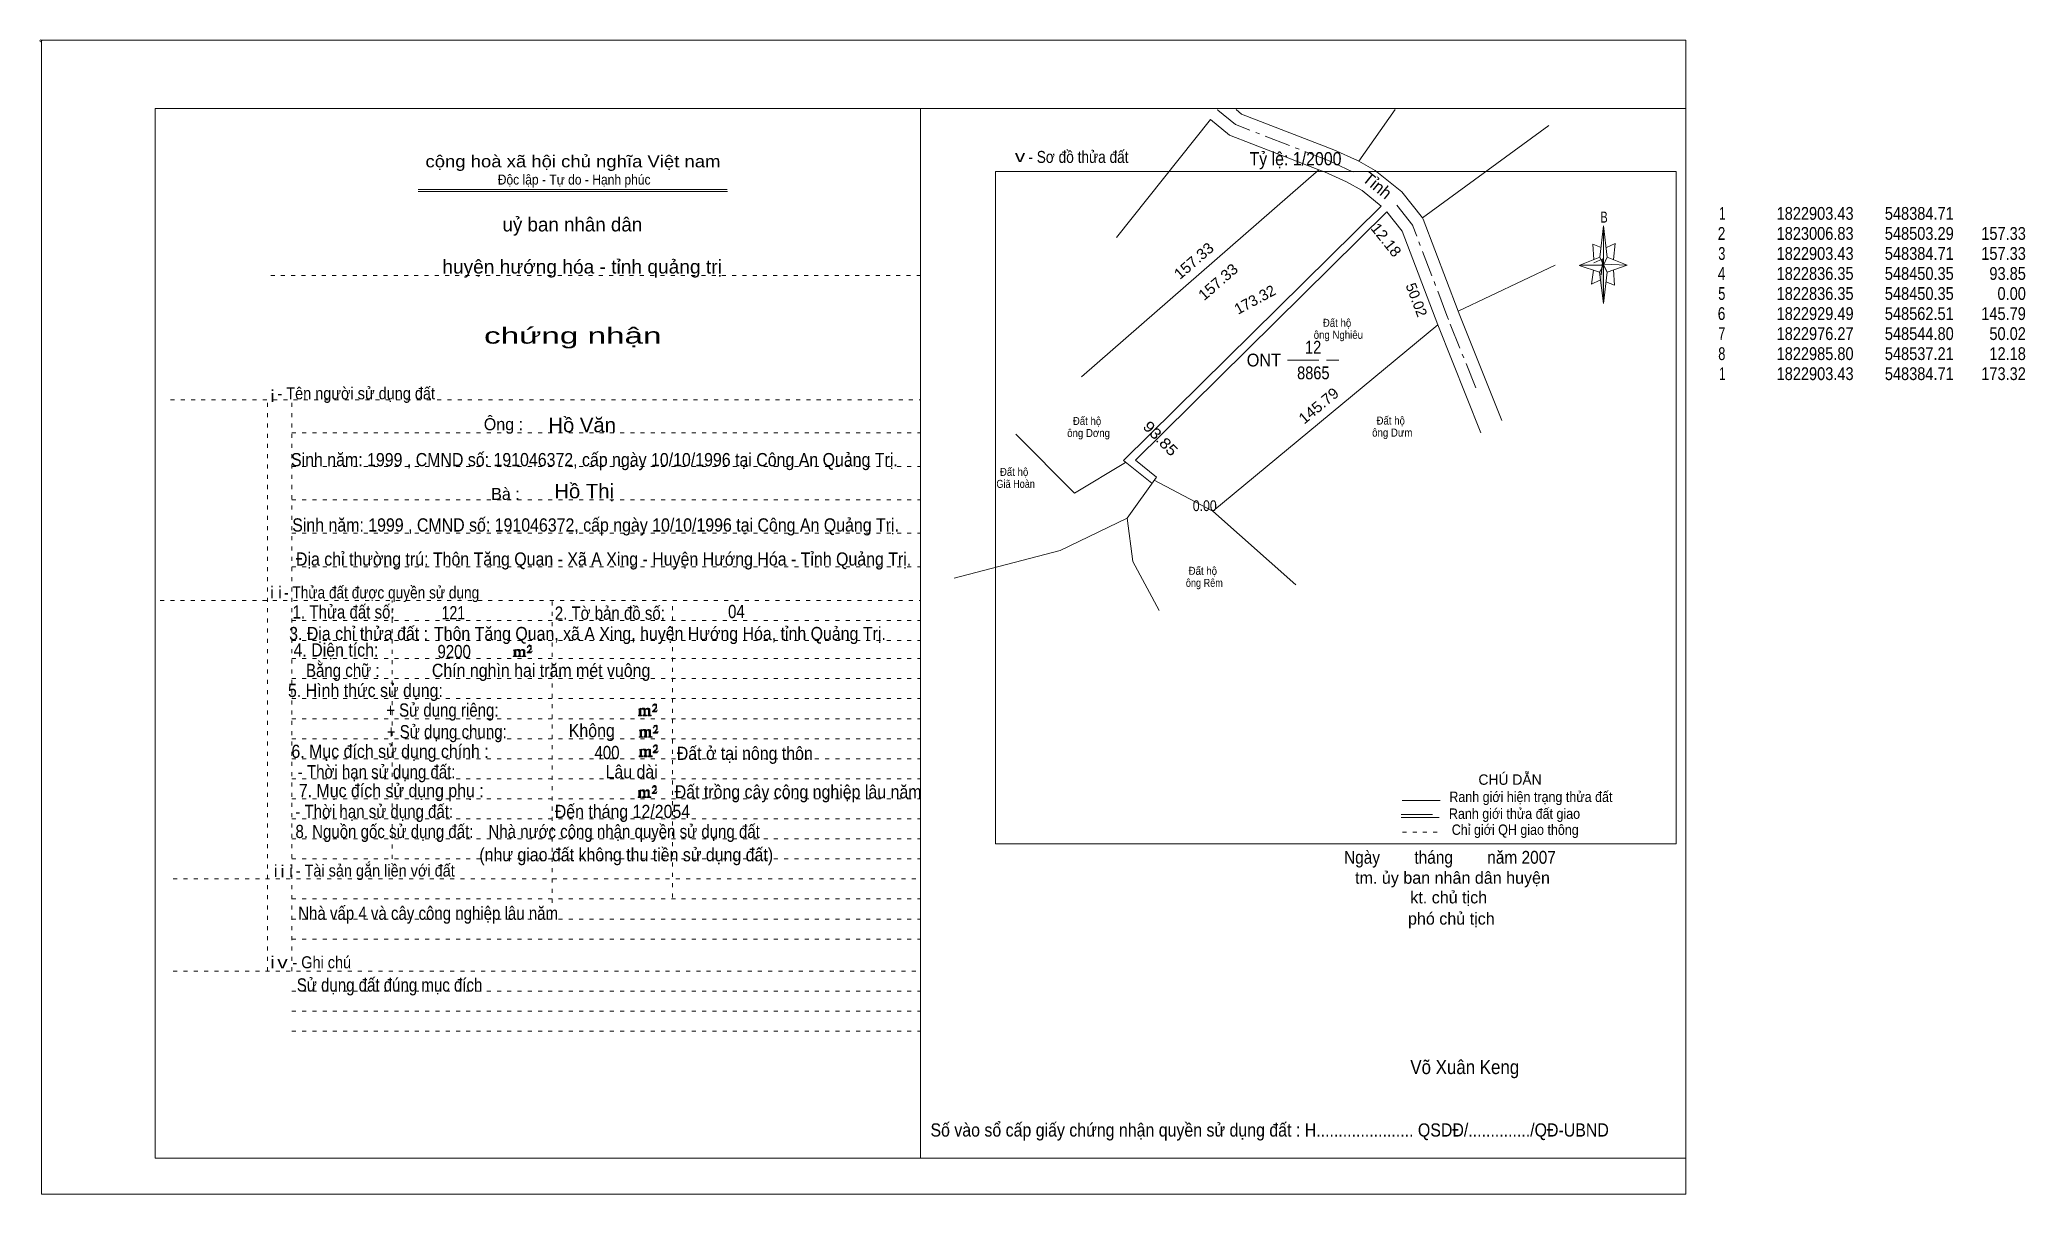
# Model space of a CAD drawing. Header units: centimetres. Extents: x -1.6 to 48, y -3.3 to 25.5.
import ezdxf
from ezdxf.enums import TextEntityAlignment as Align

# ---------------------------------------------------------------- set-up
doc = ezdxf.new("R2010")
doc.units = ezdxf.units.CM
doc.header["$LTSCALE"] = 0.13
for name, pattern in [('DOT_DASHED', [7.7, 5, -1.2, 0.3, -1.2]), ('DOTTED', [1.5, 0.3, -1.2]), ('LONG_DASHED', [7.5, 6, -1.5])]:
    doc.linetypes.add(name, pattern=pattern)
for name, color, linetype, lineweight in [('1', 7, 'DOTTED', 13), ('22', 7, 'Continuous', 13), ('33', 7, 'LONG_DASHED', 13), ('4', 7, 'Continuous', 13), ('5', 7, 'Continuous', 13), ('50', 7, 'Continuous', 13)]:
    doc.layers.add(name, color=color, linetype=linetype, lineweight=lineweight)
for name, color, linetype in [('10', 7, 'Continuous'), ('23', 7, 'Continuous'), ('30', 7, 'Continuous')]:
    doc.layers.add(name, color=color, linetype=linetype)

msp = doc.modelspace()

# ---------------------------------------------------------------- hatches: boundary and pattern name
at = {"layer": '5'}
msp.add_hatch(color=256, dxfattribs=at).paths.add_polyline_path([(37.46, 19.87), (37.46, 18.91), (37.36, 19.69)])
at = {"layer": '50'}
for points in [[(10.27, 10.13), (10.27, 10.12), (10.27, 10.11), (10.25, 10.11), (10.24, 10.11), (10.24, 10.1), (10.33, 10.1), (10.33, 10.11), (10.32, 10.11), (10.31, 10.11), (10.31, 10.12), (10.31, 10.13), (10.31, 10.24), (10.31, 10.25), (10.32, 10.26), (10.34, 10.26), (10.35, 10.26), (10.36, 10.26), (10.37, 10.25), (10.39, 10.22), (10.39, 10.13), (10.37, 10.12), (10.37, 10.11), (10.36, 10.11), (10.35, 10.11), (10.35, 10.1), (10.44, 10.1), (10.44, 10.11), (10.43, 10.11), (10.42, 10.11), (10.42, 10.12), (10.42, 10.13), (10.42, 10.24), (10.44, 10.26), (10.45, 10.26), (10.46, 10.26), (10.49, 10.26), (10.49, 10.25), (10.5, 10.24), (10.5, 10.22), (10.5, 10.13), (10.5, 10.12), (10.49, 10.11), (10.49, 10.11), (10.47, 10.11), (10.47, 10.1), (10.56, 10.1), (10.56, 10.11), (10.55, 10.11), (10.54, 10.11), (10.53, 10.12), (10.53, 10.13), (10.53, 10.2), (10.53, 10.25), (10.53, 10.26), (10.52, 10.27), (10.5, 10.28), (10.47, 10.28), (10.46, 10.28), (10.44, 10.27), (10.41, 10.25), (10.41, 10.26), (10.4, 10.28), (10.39, 10.28), (10.37, 10.28), (10.35, 10.28), (10.34, 10.28), (10.32, 10.26), (10.31, 10.26), (10.31, 10.25), (10.31, 10.25), (10.31, 10.26), (10.31, 10.28), (10.24, 10.26), (10.24, 10.26), (10.25, 10.26), (10.27, 10.25), (10.27, 10.24), (10.27, 10.23)], [(10.69, 10.19), (10.72, 10.24), (10.72, 10.24), (10.71, 10.22), (10.69, 10.22), (10.68, 10.22), (10.63, 10.22), (10.66, 10.26), (10.67, 10.27), (10.69, 10.28), (10.69, 10.3), (10.69, 10.32), (10.69, 10.34), (10.69, 10.35), (10.69, 10.37), (10.68, 10.38), (10.67, 10.38), (10.66, 10.39), (10.65, 10.39), (10.63, 10.38), (10.63, 10.38), (10.62, 10.37), (10.61, 10.35), (10.59, 10.33), (10.61, 10.33), (10.61, 10.35), (10.62, 10.35), (10.63, 10.36), (10.65, 10.36), (10.66, 10.36), (10.67, 10.35), (10.68, 10.35), (10.68, 10.32), (10.68, 10.3), (10.66, 10.28), (10.66, 10.26), (10.65, 10.25), (10.59, 10.2), (10.59, 10.19)], [(13.39, 8.66), (13.39, 8.65), (13.39, 8.64), (13.38, 8.64), (13.37, 8.64), (13.37, 8.62), (13.45, 8.62), (13.45, 8.64), (13.44, 8.64), (13.43, 8.64), (13.43, 8.65), (13.43, 8.66), (13.43, 8.77), (13.43, 8.78), (13.44, 8.79), (13.47, 8.79), (13.48, 8.79), (13.49, 8.79), (13.5, 8.78), (13.51, 8.74), (13.51, 8.66), (13.5, 8.65), (13.5, 8.64), (13.49, 8.64), (13.48, 8.64), (13.48, 8.62), (13.57, 8.62), (13.57, 8.64), (13.55, 8.64), (13.54, 8.64), (13.54, 8.65), (13.54, 8.66), (13.54, 8.77), (13.57, 8.79), (13.58, 8.79), (13.59, 8.79), (13.61, 8.79), (13.61, 8.78), (13.62, 8.77), (13.62, 8.74), (13.62, 8.66), (13.62, 8.65), (13.61, 8.64), (13.61, 8.64), (13.6, 8.64), (13.6, 8.62), (13.69, 8.62), (13.69, 8.64), (13.67, 8.64), (13.66, 8.64), (13.65, 8.65), (13.65, 8.66), (13.65, 8.73), (13.65, 8.78), (13.65, 8.79), (13.64, 8.8), (13.62, 8.81), (13.6, 8.81), (13.59, 8.81), (13.57, 8.8), (13.53, 8.78), (13.53, 8.79), (13.52, 8.81), (13.51, 8.81), (13.5, 8.81), (13.48, 8.81), (13.47, 8.81), (13.44, 8.79), (13.43, 8.79), (13.43, 8.78), (13.43, 8.78), (13.43, 8.79), (13.43, 8.81), (13.37, 8.79), (13.37, 8.79), (13.38, 8.79), (13.39, 8.78), (13.39, 8.77), (13.39, 8.76)], [(13.82, 8.72), (13.84, 8.77), (13.84, 8.77), (13.83, 8.74), (13.82, 8.74), (13.81, 8.74), (13.75, 8.74), (13.79, 8.79), (13.8, 8.8), (13.82, 8.81), (13.82, 8.83), (13.82, 8.84), (13.82, 8.87), (13.82, 8.88), (13.82, 8.9), (13.81, 8.91), (13.8, 8.91), (13.79, 8.92), (13.77, 8.92), (13.75, 8.91), (13.75, 8.91), (13.74, 8.9), (13.73, 8.88), (13.72, 8.86), (13.73, 8.86), (13.73, 8.88), (13.74, 8.88), (13.75, 8.89), (13.77, 8.89), (13.79, 8.89), (13.8, 8.88), (13.81, 8.88), (13.81, 8.84), (13.81, 8.83), (13.79, 8.81), (13.79, 8.79), (13.77, 8.78), (13.72, 8.73), (13.72, 8.72)], [(13.41, 8.12), (13.41, 8.11), (13.41, 8.1), (13.4, 8.1), (13.39, 8.1), (13.39, 8.09), (13.48, 8.09), (13.48, 8.1), (13.47, 8.1), (13.45, 8.1), (13.45, 8.11), (13.45, 8.12), (13.45, 8.23), (13.45, 8.24), (13.47, 8.26), (13.49, 8.26), (13.5, 8.26), (13.51, 8.26), (13.52, 8.24), (13.53, 8.21), (13.53, 8.12), (13.52, 8.11), (13.52, 8.1), (13.51, 8.1), (13.5, 8.1), (13.5, 8.09), (13.59, 8.09), (13.59, 8.1), (13.58, 8.1), (13.57, 8.1), (13.57, 8.11), (13.57, 8.12), (13.57, 8.23), (13.59, 8.26), (13.6, 8.26), (13.61, 8.26), (13.63, 8.26), (13.63, 8.24), (13.64, 8.23), (13.64, 8.21), (13.64, 8.12), (13.64, 8.11), (13.63, 8.1), (13.63, 8.1), (13.62, 8.1), (13.62, 8.09), (13.71, 8.09), (13.71, 8.1), (13.7, 8.1), (13.69, 8.1), (13.67, 8.11), (13.67, 8.12), (13.67, 8.2), (13.67, 8.24), (13.67, 8.26), (13.66, 8.27), (13.64, 8.28), (13.62, 8.28), (13.61, 8.28), (13.59, 8.27), (13.55, 8.24), (13.55, 8.26), (13.54, 8.28), (13.53, 8.28), (13.52, 8.28), (13.5, 8.28), (13.49, 8.28), (13.47, 8.26), (13.45, 8.26), (13.45, 8.24), (13.45, 8.24), (13.45, 8.26), (13.45, 8.28), (13.39, 8.26), (13.39, 8.26), (13.4, 8.26), (13.41, 8.24), (13.41, 8.23), (13.41, 8.22)], [(13.84, 8.19), (13.86, 8.23), (13.86, 8.23), (13.85, 8.21), (13.84, 8.21), (13.83, 8.21), (13.77, 8.21), (13.81, 8.26), (13.82, 8.27), (13.84, 8.28), (13.84, 8.3), (13.84, 8.31), (13.84, 8.33), (13.84, 8.34), (13.84, 8.37), (13.83, 8.38), (13.82, 8.38), (13.81, 8.39), (13.8, 8.39), (13.77, 8.38), (13.77, 8.38), (13.76, 8.37), (13.75, 8.34), (13.74, 8.32), (13.75, 8.32), (13.75, 8.34), (13.76, 8.34), (13.77, 8.36), (13.8, 8.36), (13.81, 8.36), (13.82, 8.34), (13.83, 8.34), (13.83, 8.31), (13.83, 8.3), (13.81, 8.28), (13.81, 8.26), (13.8, 8.24), (13.74, 8.2), (13.74, 8.19)], [(13.41, 7.64), (13.41, 7.63), (13.41, 7.62), (13.4, 7.62), (13.39, 7.62), (13.39, 7.6), (13.47, 7.6), (13.47, 7.62), (13.46, 7.62), (13.45, 7.62), (13.45, 7.63), (13.45, 7.64), (13.45, 7.75), (13.45, 7.76), (13.46, 7.77), (13.49, 7.77), (13.5, 7.77), (13.51, 7.77), (13.52, 7.76), (13.53, 7.72), (13.53, 7.64), (13.52, 7.63), (13.52, 7.62), (13.51, 7.62), (13.5, 7.62), (13.5, 7.6), (13.59, 7.6), (13.59, 7.62), (13.57, 7.62), (13.56, 7.62), (13.56, 7.63), (13.56, 7.64), (13.56, 7.75), (13.59, 7.77), (13.6, 7.77), (13.61, 7.77), (13.63, 7.77), (13.63, 7.76), (13.64, 7.75), (13.64, 7.72), (13.64, 7.64), (13.64, 7.63), (13.63, 7.62), (13.63, 7.62), (13.62, 7.62), (13.62, 7.6), (13.71, 7.6), (13.71, 7.62), (13.69, 7.62), (13.68, 7.62), (13.67, 7.63), (13.67, 7.64), (13.67, 7.71), (13.67, 7.76), (13.67, 7.77), (13.66, 7.78), (13.64, 7.79), (13.62, 7.79), (13.61, 7.79), (13.59, 7.78), (13.55, 7.76), (13.55, 7.77), (13.54, 7.79), (13.53, 7.79), (13.52, 7.79), (13.5, 7.79), (13.49, 7.79), (13.46, 7.77), (13.45, 7.77), (13.45, 7.76), (13.45, 7.76), (13.45, 7.77), (13.45, 7.79), (13.39, 7.77), (13.39, 7.77), (13.4, 7.77), (13.41, 7.76), (13.41, 7.75), (13.41, 7.74)], [(13.84, 7.7), (13.86, 7.75), (13.86, 7.75), (13.85, 7.72), (13.84, 7.72), (13.83, 7.72), (13.77, 7.72), (13.81, 7.77), (13.82, 7.78), (13.84, 7.79), (13.84, 7.81), (13.84, 7.82), (13.84, 7.85), (13.84, 7.86), (13.84, 7.88), (13.83, 7.89), (13.82, 7.89), (13.81, 7.9), (13.79, 7.9), (13.77, 7.89), (13.77, 7.89), (13.76, 7.88), (13.75, 7.86), (13.74, 7.84), (13.75, 7.84), (13.75, 7.86), (13.76, 7.86), (13.77, 7.87), (13.79, 7.87), (13.81, 7.87), (13.82, 7.86), (13.83, 7.86), (13.83, 7.82), (13.83, 7.81), (13.81, 7.79), (13.81, 7.77), (13.79, 7.76), (13.74, 7.71), (13.74, 7.7)], [(13.38, 6.62), (13.38, 6.61), (13.38, 6.6), (13.37, 6.6), (13.36, 6.6), (13.36, 6.58), (13.44, 6.58), (13.44, 6.6), (13.43, 6.6), (13.42, 6.6), (13.42, 6.61), (13.42, 6.62), (13.42, 6.73), (13.42, 6.74), (13.43, 6.75), (13.46, 6.75), (13.47, 6.75), (13.48, 6.75), (13.49, 6.74), (13.5, 6.7), (13.5, 6.62), (13.49, 6.61), (13.49, 6.6), (13.48, 6.6), (13.47, 6.6), (13.47, 6.58), (13.56, 6.58), (13.56, 6.6), (13.54, 6.6), (13.53, 6.6), (13.53, 6.61), (13.53, 6.62), (13.53, 6.73), (13.56, 6.75), (13.57, 6.75), (13.58, 6.75), (13.6, 6.75), (13.6, 6.74), (13.61, 6.73), (13.61, 6.7), (13.61, 6.62), (13.61, 6.61), (13.6, 6.6), (13.6, 6.6), (13.59, 6.6), (13.59, 6.58), (13.68, 6.58), (13.68, 6.6), (13.66, 6.6), (13.65, 6.6), (13.64, 6.61), (13.64, 6.62), (13.64, 6.69), (13.64, 6.74), (13.64, 6.75), (13.63, 6.76), (13.61, 6.77), (13.59, 6.77), (13.58, 6.77), (13.56, 6.76), (13.52, 6.74), (13.52, 6.75), (13.51, 6.77), (13.5, 6.77), (13.49, 6.77), (13.47, 6.77), (13.46, 6.77), (13.43, 6.75), (13.42, 6.75), (13.42, 6.74), (13.42, 6.74), (13.42, 6.75), (13.42, 6.77), (13.36, 6.75), (13.36, 6.75), (13.37, 6.75), (13.38, 6.74), (13.38, 6.73), (13.38, 6.72)], [(13.81, 6.68), (13.83, 6.73), (13.83, 6.73), (13.82, 6.7), (13.81, 6.7), (13.8, 6.7), (13.74, 6.7), (13.78, 6.75), (13.79, 6.76), (13.81, 6.77), (13.81, 6.79), (13.81, 6.8), (13.81, 6.83), (13.81, 6.84), (13.81, 6.86), (13.8, 6.87), (13.79, 6.87), (13.78, 6.88), (13.76, 6.88), (13.74, 6.87), (13.74, 6.87), (13.73, 6.86), (13.72, 6.84), (13.71, 6.82), (13.72, 6.82), (13.72, 6.84), (13.73, 6.84), (13.74, 6.85), (13.76, 6.85), (13.78, 6.85), (13.79, 6.84), (13.8, 6.84), (13.8, 6.8), (13.8, 6.79), (13.78, 6.77), (13.78, 6.75), (13.76, 6.74), (13.71, 6.69), (13.71, 6.68)]]:
    msp.add_hatch(color=256, dxfattribs=at).paths.add_polyline_path(points)

# ---------------------------------------------------------------- linework, layer by layer
at = {"layer": '1', "linetype": 'Continuous'}
for p, q in [((1.31, -2.42), (1.31, 23.78)), ((1.31, 23.78), (39.51, 23.78)), ((20.41, -2.42), (20.41, 23.78)), ((39.51, -2.42), (39.51, 23.78)), ((7.87, 21.76), (15.58, 21.76)), ((7.87, 21.71), (15.59, 21.71)), ((37.36, 19.69), (36.85, 19.86)), ((1.31, -2.42), (39.51, -2.42))]:
    msp.add_line(p, q, dxfattribs=at)
at = {"layer": '1'}
for p, q in [((4.19, 19.61), (20.41, 19.61)), ((1.69, 16.51), (20.41, 16.51)), ((4.11, 2.25), (4.11, 16.51)), ((4.72, 2.25), (4.72, 16.51)), ((4.72, 15.68), (20.41, 15.68)), ((4.72, 14.84), (20.41, 14.84)), ((4.72, 14.01), (20.41, 14.01)), ((4.72, 13.18), (20.41, 13.18)), ((4.72, 12.34), (20.41, 12.34)), ((1.43, 11.5), (20.41, 11.5)), ((7.22, 5.05), (7.22, 11.5)), ((11.22, 3.95), (11.22, 11.5)), ((14.22, 4.09), (14.22, 11.5)), ((4.72, 11), (20.41, 11)), ((4.72, 10.5), (20.41, 10.5)), ((4.72, 10.05), (20.41, 10.05)), ((4.72, 9.55), (20.41, 9.55)), ((4.72, 9.05), (20.41, 9.05)), ((4.72, 8.55), (20.41, 8.55)), ((4.72, 8.05), (20.41, 8.05)), ((4.72, 7.55), (20.41, 7.55)), ((4.72, 7.05), (20.41, 7.05)), ((4.72, 6.55), (20.41, 6.55)), ((4.72, 6.05), (20.41, 6.05)), ((4.72, 5.55), (20.41, 5.55)), ((4.72, 5.05), (20.41, 5.05)), ((1.76, 4.55), (20.41, 4.55)), ((4.72, 4.05), (20.41, 4.05)), ((4.72, 3.55), (20.41, 3.55)), ((4.72, 3.05), (20.41, 3.05)), ((1.76, 2.25), (20.41, 2.25)), ((4.72, 1.75), (20.41, 1.75)), ((4.72, 1.25), (20.41, 1.25)), ((4.72, 0.75), (20.41, 0.75))]:
    msp.add_line(p, q, dxfattribs=at)
at = {"layer": '1', "linetype": 'Continuous'}
msp.add_lwpolyline([(-1.53, -3.32), (39.51, -3.32), (39.51, 25.48), (-1.53, 25.48)], close=True, dxfattribs=at)
msp.add_lwpolyline([(37.37, 19.49), (37.16, 19.39), (37.21, 19.74)], dxfattribs=at)
at = {"layer": '22'}
for p, q in [((31.35, 22.46), (32.26, 23.75)), ((32.94, 21.05), (36.09, 23.35)), ((30.35, 22.25), (24.43, 17.08)), ((25.48, 14.99), (31.91, 21.34)), ((25.78, 15), (32.05, 21.2)), ((33.83, 18.72), (36.25, 19.87)), ((33.32, 18.38), (27.71, 13.73)), ((33.32, 18.38), (34.4, 15.68)), ((26.18, 14.43), (25.48, 14.99)), ((26.3, 14.58), (25.78, 15)), ((25.57, 13.55), (26.3, 14.58)), ((26.24, 14.5), (27.71, 13.73)), ((27.71, 13.73), (29.78, 11.89))]:
    msp.add_line(p, q, dxfattribs=at)
at = {"layer": '22', "linetype": 'DOT_DASHED'}
msp.add_line((32.7, 20.86), (32.2, 21.49), dxfattribs=at)
at = {"layer": '22'}
for points in [[(25.3, 20.56), (27.65, 23.5), (28.12, 23.11), (30.35, 22.25)], [(31.35, 22.46), (31.32, 22.48), (30.73, 22.75), (28.42, 23.64), (28.29, 23.75)], [(32.94, 21.05), (32.42, 21.7), (31.76, 22.23), (31.35, 22.46)], [(31.91, 21.34), (31.43, 21.73), (31.04, 21.95), (30.49, 22.2), (30.35, 22.25)], [(33.32, 18.38), (32.43, 20.72), (32.05, 21.2)], [(33.83, 18.72), (32.96, 21.02), (32.94, 21.05)], [(34.92, 15.99), (33.87, 18.61), (33.83, 18.72)], [(22.79, 15.65), (24.25, 14.18), (25.53, 14.94)], [(21.25, 12.06), (23.9, 12.75), (25.57, 13.55)], [(26.37, 11.25), (25.71, 12.47), (25.57, 13.55)]]:
    msp.add_lwpolyline(points, dxfattribs=at)
at = {"layer": '22', "linetype": 'DOT_DASHED'}
for points in [[(31.21, 22.2), (31.18, 22.21), (30.61, 22.47), (28.27, 23.38), (27.83, 23.74), (27.82, 23.75)], [(33.55, 18.61), (32.69, 20.87), (32.7, 20.86)], [(34.27, 16.81), (33.59, 18.51), (33.55, 18.61)]]:
    msp.add_lwpolyline(points, dxfattribs=at)
at = {"layer": '33'}
msp.add_line((29.57, 17.5), (30.85, 17.5), dxfattribs=at)
at = {"layer": '4'}
for p, q in [((32.43, 6.51), (33.38, 6.51)), ((32.41, 6.08), (33.36, 6.08))]:
    msp.add_line(p, q, dxfattribs=at)
at = {"layer": '4', "linetype": 'LONG_DASHED'}
msp.add_line((32.41, 6.16), (33.36, 6.16), dxfattribs=at)
at = {"layer": '4', "linetype": 'DOTTED'}
msp.add_line((32.44, 5.72), (33.43, 5.72), dxfattribs=at)
at = {"layer": '4'}
msp.add_lwpolyline([(22.28, 22.21), (39.27, 22.21), (39.27, 5.43), (22.28, 5.43)], close=True, dxfattribs=at)
msp.add_circle((-1.55, 25.47), 0.025, dxfattribs=at)
at = {"layer": '5'}
for p, q in [((37.37, 20.07), (37.46, 20.85)), ((37.55, 20.07), (38.05, 19.87)), ((37.55, 19.69), (37.46, 18.91)), ((37.73, 19.37), (37.52, 19.45)), ((37.71, 19.75), (37.73, 19.37))]:
    msp.add_line(p, q, dxfattribs=at)
for points in [[(37.46, 20.85), (37.55, 20.07), (37.46, 19.87)], [(37.46, 19.87), (36.87, 19.87), (37.37, 20.07), (37.55, 19.69), (38.05, 19.87), (37.46, 19.89)], [(37.46, 19.87), (37.46, 18.91), (37.36, 19.69)]]:
    msp.add_lwpolyline(points, close=True, dxfattribs=at)
for points in [[(37.4, 20.31), (37.19, 20.39), (37.22, 20.01)], [(37.53, 20.31), (37.75, 20.41), (37.71, 20.01)], [(37.46, 19.87), (37.37, 20.07), (36.87, 19.87)], [(37.22, 19.93), (37.44, 20.03), (37.4, 19.63)], [(37.46, 19.87), (37.55, 19.69), (38.05, 19.87)]]:
    msp.add_lwpolyline(points, dxfattribs=at)
at = {"layer": '50'}
for points in [[(10.27, 10.13), (10.27, 10.12), (10.27, 10.11), (10.25, 10.11), (10.24, 10.11), (10.24, 10.1), (10.33, 10.1), (10.33, 10.11), (10.32, 10.11), (10.31, 10.11), (10.31, 10.12), (10.31, 10.13), (10.31, 10.24), (10.31, 10.25), (10.32, 10.26), (10.34, 10.26), (10.35, 10.26), (10.36, 10.26), (10.37, 10.25), (10.39, 10.22), (10.39, 10.13), (10.37, 10.12), (10.37, 10.11), (10.36, 10.11), (10.35, 10.11), (10.35, 10.1), (10.44, 10.1), (10.44, 10.11), (10.43, 10.11), (10.42, 10.11), (10.42, 10.12), (10.42, 10.13), (10.42, 10.24), (10.44, 10.26), (10.45, 10.26), (10.46, 10.26), (10.49, 10.26), (10.49, 10.25), (10.5, 10.24), (10.5, 10.22), (10.5, 10.13), (10.5, 10.12), (10.49, 10.11), (10.49, 10.11), (10.47, 10.11), (10.47, 10.1), (10.56, 10.1), (10.56, 10.11), (10.55, 10.11), (10.54, 10.11), (10.53, 10.12), (10.53, 10.13), (10.53, 10.2), (10.53, 10.25), (10.53, 10.26), (10.52, 10.27), (10.5, 10.28), (10.47, 10.28), (10.46, 10.28), (10.44, 10.27), (10.41, 10.25), (10.41, 10.26), (10.4, 10.28), (10.39, 10.28), (10.37, 10.28), (10.35, 10.28), (10.34, 10.28), (10.32, 10.26), (10.31, 10.26), (10.31, 10.25), (10.31, 10.25), (10.31, 10.26), (10.31, 10.28), (10.24, 10.26), (10.24, 10.26), (10.25, 10.26), (10.27, 10.25), (10.27, 10.24), (10.27, 10.23)], [(10.69, 10.19), (10.72, 10.24), (10.72, 10.24), (10.71, 10.22), (10.69, 10.22), (10.68, 10.22), (10.63, 10.22), (10.66, 10.26), (10.67, 10.27), (10.69, 10.28), (10.69, 10.3), (10.69, 10.32), (10.69, 10.34), (10.69, 10.35), (10.69, 10.37), (10.68, 10.38), (10.67, 10.38), (10.66, 10.39), (10.65, 10.39), (10.63, 10.38), (10.63, 10.38), (10.62, 10.37), (10.61, 10.35), (10.59, 10.33), (10.61, 10.33), (10.61, 10.35), (10.62, 10.35), (10.63, 10.36), (10.65, 10.36), (10.66, 10.36), (10.67, 10.35), (10.68, 10.35), (10.68, 10.32), (10.68, 10.3), (10.66, 10.28), (10.66, 10.26), (10.65, 10.25), (10.59, 10.2), (10.59, 10.19)], [(13.39, 8.66), (13.39, 8.65), (13.39, 8.64), (13.38, 8.64), (13.37, 8.64), (13.37, 8.62), (13.45, 8.62), (13.45, 8.64), (13.44, 8.64), (13.43, 8.64), (13.43, 8.65), (13.43, 8.66), (13.43, 8.77), (13.43, 8.78), (13.44, 8.79), (13.47, 8.79), (13.48, 8.79), (13.49, 8.79), (13.5, 8.78), (13.51, 8.74), (13.51, 8.66), (13.5, 8.65), (13.5, 8.64), (13.49, 8.64), (13.48, 8.64), (13.48, 8.62), (13.57, 8.62), (13.57, 8.64), (13.55, 8.64), (13.54, 8.64), (13.54, 8.65), (13.54, 8.66), (13.54, 8.77), (13.57, 8.79), (13.58, 8.79), (13.59, 8.79), (13.61, 8.79), (13.61, 8.78), (13.62, 8.77), (13.62, 8.74), (13.62, 8.66), (13.62, 8.65), (13.61, 8.64), (13.61, 8.64), (13.6, 8.64), (13.6, 8.62), (13.69, 8.62), (13.69, 8.64), (13.67, 8.64), (13.66, 8.64), (13.65, 8.65), (13.65, 8.66), (13.65, 8.73), (13.65, 8.78), (13.65, 8.79), (13.64, 8.8), (13.62, 8.81), (13.6, 8.81), (13.59, 8.81), (13.57, 8.8), (13.53, 8.78), (13.53, 8.79), (13.52, 8.81), (13.51, 8.81), (13.5, 8.81), (13.48, 8.81), (13.47, 8.81), (13.44, 8.79), (13.43, 8.79), (13.43, 8.78), (13.43, 8.78), (13.43, 8.79), (13.43, 8.81), (13.37, 8.79), (13.37, 8.79), (13.38, 8.79), (13.39, 8.78), (13.39, 8.77), (13.39, 8.76)], [(13.82, 8.72), (13.84, 8.77), (13.84, 8.77), (13.83, 8.74), (13.82, 8.74), (13.81, 8.74), (13.75, 8.74), (13.79, 8.79), (13.8, 8.8), (13.82, 8.81), (13.82, 8.83), (13.82, 8.84), (13.82, 8.87), (13.82, 8.88), (13.82, 8.9), (13.81, 8.91), (13.8, 8.91), (13.79, 8.92), (13.77, 8.92), (13.75, 8.91), (13.75, 8.91), (13.74, 8.9), (13.73, 8.88), (13.72, 8.86), (13.73, 8.86), (13.73, 8.88), (13.74, 8.88), (13.75, 8.89), (13.77, 8.89), (13.79, 8.89), (13.8, 8.88), (13.81, 8.88), (13.81, 8.84), (13.81, 8.83), (13.79, 8.81), (13.79, 8.79), (13.77, 8.78), (13.72, 8.73), (13.72, 8.72)], [(13.41, 8.12), (13.41, 8.11), (13.41, 8.1), (13.4, 8.1), (13.39, 8.1), (13.39, 8.09), (13.48, 8.09), (13.48, 8.1), (13.47, 8.1), (13.45, 8.1), (13.45, 8.11), (13.45, 8.12), (13.45, 8.23), (13.45, 8.24), (13.47, 8.26), (13.49, 8.26), (13.5, 8.26), (13.51, 8.26), (13.52, 8.24), (13.53, 8.21), (13.53, 8.12), (13.52, 8.11), (13.52, 8.1), (13.51, 8.1), (13.5, 8.1), (13.5, 8.09), (13.59, 8.09), (13.59, 8.1), (13.58, 8.1), (13.57, 8.1), (13.57, 8.11), (13.57, 8.12), (13.57, 8.23), (13.59, 8.26), (13.6, 8.26), (13.61, 8.26), (13.63, 8.26), (13.63, 8.24), (13.64, 8.23), (13.64, 8.21), (13.64, 8.12), (13.64, 8.11), (13.63, 8.1), (13.63, 8.1), (13.62, 8.1), (13.62, 8.09), (13.71, 8.09), (13.71, 8.1), (13.7, 8.1), (13.69, 8.1), (13.67, 8.11), (13.67, 8.12), (13.67, 8.2), (13.67, 8.24), (13.67, 8.26), (13.66, 8.27), (13.64, 8.28), (13.62, 8.28), (13.61, 8.28), (13.59, 8.27), (13.55, 8.24), (13.55, 8.26), (13.54, 8.28), (13.53, 8.28), (13.52, 8.28), (13.5, 8.28), (13.49, 8.28), (13.47, 8.26), (13.45, 8.26), (13.45, 8.24), (13.45, 8.24), (13.45, 8.26), (13.45, 8.28), (13.39, 8.26), (13.39, 8.26), (13.4, 8.26), (13.41, 8.24), (13.41, 8.23), (13.41, 8.22)], [(13.84, 8.19), (13.86, 8.23), (13.86, 8.23), (13.85, 8.21), (13.84, 8.21), (13.83, 8.21), (13.77, 8.21), (13.81, 8.26), (13.82, 8.27), (13.84, 8.28), (13.84, 8.3), (13.84, 8.31), (13.84, 8.33), (13.84, 8.34), (13.84, 8.37), (13.83, 8.38), (13.82, 8.38), (13.81, 8.39), (13.8, 8.39), (13.77, 8.38), (13.77, 8.38), (13.76, 8.37), (13.75, 8.34), (13.74, 8.32), (13.75, 8.32), (13.75, 8.34), (13.76, 8.34), (13.77, 8.36), (13.8, 8.36), (13.81, 8.36), (13.82, 8.34), (13.83, 8.34), (13.83, 8.31), (13.83, 8.3), (13.81, 8.28), (13.81, 8.26), (13.8, 8.24), (13.74, 8.2), (13.74, 8.19)], [(13.41, 7.64), (13.41, 7.63), (13.41, 7.62), (13.4, 7.62), (13.39, 7.62), (13.39, 7.6), (13.47, 7.6), (13.47, 7.62), (13.46, 7.62), (13.45, 7.62), (13.45, 7.63), (13.45, 7.64), (13.45, 7.75), (13.45, 7.76), (13.46, 7.77), (13.49, 7.77), (13.5, 7.77), (13.51, 7.77), (13.52, 7.76), (13.53, 7.72), (13.53, 7.64), (13.52, 7.63), (13.52, 7.62), (13.51, 7.62), (13.5, 7.62), (13.5, 7.6), (13.59, 7.6), (13.59, 7.62), (13.57, 7.62), (13.56, 7.62), (13.56, 7.63), (13.56, 7.64), (13.56, 7.75), (13.59, 7.77), (13.6, 7.77), (13.61, 7.77), (13.63, 7.77), (13.63, 7.76), (13.64, 7.75), (13.64, 7.72), (13.64, 7.64), (13.64, 7.63), (13.63, 7.62), (13.63, 7.62), (13.62, 7.62), (13.62, 7.6), (13.71, 7.6), (13.71, 7.62), (13.69, 7.62), (13.68, 7.62), (13.67, 7.63), (13.67, 7.64), (13.67, 7.71), (13.67, 7.76), (13.67, 7.77), (13.66, 7.78), (13.64, 7.79), (13.62, 7.79), (13.61, 7.79), (13.59, 7.78), (13.55, 7.76), (13.55, 7.77), (13.54, 7.79), (13.53, 7.79), (13.52, 7.79), (13.5, 7.79), (13.49, 7.79), (13.46, 7.77), (13.45, 7.77), (13.45, 7.76), (13.45, 7.76), (13.45, 7.77), (13.45, 7.79), (13.39, 7.77), (13.39, 7.77), (13.4, 7.77), (13.41, 7.76), (13.41, 7.75), (13.41, 7.74)], [(13.84, 7.7), (13.86, 7.75), (13.86, 7.75), (13.85, 7.72), (13.84, 7.72), (13.83, 7.72), (13.77, 7.72), (13.81, 7.77), (13.82, 7.78), (13.84, 7.79), (13.84, 7.81), (13.84, 7.82), (13.84, 7.85), (13.84, 7.86), (13.84, 7.88), (13.83, 7.89), (13.82, 7.89), (13.81, 7.9), (13.79, 7.9), (13.77, 7.89), (13.77, 7.89), (13.76, 7.88), (13.75, 7.86), (13.74, 7.84), (13.75, 7.84), (13.75, 7.86), (13.76, 7.86), (13.77, 7.87), (13.79, 7.87), (13.81, 7.87), (13.82, 7.86), (13.83, 7.86), (13.83, 7.82), (13.83, 7.81), (13.81, 7.79), (13.81, 7.77), (13.79, 7.76), (13.74, 7.71), (13.74, 7.7)], [(13.38, 6.62), (13.38, 6.61), (13.38, 6.6), (13.37, 6.6), (13.36, 6.6), (13.36, 6.58), (13.44, 6.58), (13.44, 6.6), (13.43, 6.6), (13.42, 6.6), (13.42, 6.61), (13.42, 6.62), (13.42, 6.73), (13.42, 6.74), (13.43, 6.75), (13.46, 6.75), (13.47, 6.75), (13.48, 6.75), (13.49, 6.74), (13.5, 6.7), (13.5, 6.62), (13.49, 6.61), (13.49, 6.6), (13.48, 6.6), (13.47, 6.6), (13.47, 6.58), (13.56, 6.58), (13.56, 6.6), (13.54, 6.6), (13.53, 6.6), (13.53, 6.61), (13.53, 6.62), (13.53, 6.73), (13.56, 6.75), (13.57, 6.75), (13.58, 6.75), (13.6, 6.75), (13.6, 6.74), (13.61, 6.73), (13.61, 6.7), (13.61, 6.62), (13.61, 6.61), (13.6, 6.6), (13.6, 6.6), (13.59, 6.6), (13.59, 6.58), (13.68, 6.58), (13.68, 6.6), (13.66, 6.6), (13.65, 6.6), (13.64, 6.61), (13.64, 6.62), (13.64, 6.69), (13.64, 6.74), (13.64, 6.75), (13.63, 6.76), (13.61, 6.77), (13.59, 6.77), (13.58, 6.77), (13.56, 6.76), (13.52, 6.74), (13.52, 6.75), (13.51, 6.77), (13.5, 6.77), (13.49, 6.77), (13.47, 6.77), (13.46, 6.77), (13.43, 6.75), (13.42, 6.75), (13.42, 6.74), (13.42, 6.74), (13.42, 6.75), (13.42, 6.77), (13.36, 6.75), (13.36, 6.75), (13.37, 6.75), (13.38, 6.74), (13.38, 6.73), (13.38, 6.72)], [(13.81, 6.68), (13.83, 6.73), (13.83, 6.73), (13.82, 6.7), (13.81, 6.7), (13.8, 6.7), (13.74, 6.7), (13.78, 6.75), (13.79, 6.76), (13.81, 6.77), (13.81, 6.79), (13.81, 6.8), (13.81, 6.83), (13.81, 6.84), (13.81, 6.86), (13.8, 6.87), (13.79, 6.87), (13.78, 6.88), (13.76, 6.88), (13.74, 6.87), (13.74, 6.87), (13.73, 6.86), (13.72, 6.84), (13.71, 6.82), (13.72, 6.82), (13.72, 6.84), (13.73, 6.84), (13.74, 6.85), (13.76, 6.85), (13.78, 6.85), (13.79, 6.84), (13.8, 6.84), (13.8, 6.8), (13.8, 6.79), (13.78, 6.77), (13.78, 6.75), (13.76, 6.74), (13.71, 6.69), (13.71, 6.68)]]:
    msp.add_lwpolyline(points, close=True, dxfattribs=at)

# ---------------------------------------------------------------- texts
at = {"layer": '1'}
for s, height, width, p in [('cộng hoà xã hội chủ nghĩa Việt nam', 0.3, 1.15, (11.735, 22.31)), ('v', 0.3, 1.3, (22.895, 22.44)), ('- Sơ đồ thửa đất ', 0.3, 0.85, (24.4, 22.42)), ('Độc lập - Tự do - Hạnh phúc', 0.25, 0.9, (11.765, 21.88)), ('chứng nhận', 0.4, 1.55, (11.73, 17.91)), ('- Tên người sử dụng đất', 0.3, 0.9, (6.325, 16.52)), ('- Thửa đất được quyền sử dụng', 0.3, 0.85, (6.96, 11.55)), ('- Tài sản gắn liền với đất ', 0.3, 0.9, (6.85, 4.61)), ('v', 0.3, 1.3, (4.485, 2.32)), ('- Ghi chú', 0.3, 0.9, (5.465, 2.32))]:
    msp.add_text(s, height=height, dxfattribs=dict(at, width=width)).set_placement(p, align=Align.CENTER)
for s, height, p in [('uỷ ban nhân dân', 0.35, (11.72, 20.71)), ('i', 0.3, (4.235, 16.45)), ('i', 0.3, (4.225, 11.55)), ('i', 0.3, (4.425, 11.55)), ('i', 0.3, (4.315, 4.6)), ('i', 0.3, (4.485, 4.59)), ('i', 0.3, (4.695, 4.6)), ('i', 0.3, (4.235, 2.32))]:
    msp.add_text(s, height=height, dxfattribs=at).set_placement(p, align=Align.CENTER)
at = {"layer": '10', "width": 0.9}
msp.add_text('Võ Xuân Keng', height=0.35, dxfattribs=at).set_placement((33.995, -0.32), align=Align.CENTER)
at = {"layer": '22'}
msp.add_text('Tỉnh ', height=0.3, rotation=320.931, dxfattribs=at).set_placement((31.761, 21.705), align=Align.CENTER)
at = {"layer": '23'}
for s, width, p in [('Đất hộ ', 0.9, (30.84, 18.33)), ('ông Nghiêu', 0.9, (30.84, 18.03)), ('Đất hộ ', 0.9, (24.6, 15.88)), ('Đất hộ ', 0.9, (32.18, 15.89)), ('ông Dơng', 0.9, (24.605, 15.58)), ('ông Dưm', 0.9, (32.185, 15.59)), ('Giã Hoàn', 0.85, (22.785, 14.31)), ('Đất hộ ', 0.9, (22.78, 14.61)), ('ông Rêm', 0.85, (27.495, 11.84)), ('Đất hộ ', 0.9, (27.49, 12.14))]:
    msp.add_text(s, height=0.2, dxfattribs=dict(at, width=width)).set_placement(p, align=Align.CENTER)
at = {"layer": '30'}
for s, width, p in [('1', 0.65, (40.5, 21)), ('1822903.43', 0.85, (43.7, 21)), ('548384.71', 0.85, (46.2, 21)), ('548384.71', 0.85, (46.2, 21)), ('2', 0.8, (40.5, 20.5)), ('1823006.83', 0.85, (43.7, 20.5)), ('548503.29', 0.85, (46.2, 20.5)), ('157.33', 0.85, (48, 20.5)), ('3', 0.75, (40.5, 20)), ('1822903.43', 0.85, (43.7, 20)), ('548384.71', 0.85, (46.2, 20)), ('157.33', 0.85, (48, 20)), ('1822836.35', 0.85, (43.7, 19.5)), ('548450.35', 0.85, (46.2, 19.5)), ('93.85', 0.85, (48, 19.5)), ('4', 0.8, (40.5, 19.5)), ('5', 0.75, (40.5, 19)), ('1822836.35', 0.85, (43.7, 19)), ('548450.35', 0.85, (46.2, 19)), ('0.00', 0.85, (48, 19)), ('6', 0.8, (40.5, 18.5)), ('1822929.49', 0.85, (43.7, 18.5)), ('548562.51', 0.85, (46.2, 18.5)), ('145.79', 0.85, (48, 18.5)), ('7', 0.75, (40.5, 18)), ('1822976.27', 0.85, (43.7, 18)), ('548544.80', 0.85, (46.2, 18)), ('50.02', 0.85, (48, 18)), ('8', 0.75, (40.5, 17.5)), ('1822985.80', 0.85, (43.7, 17.5)), ('548537.21', 0.85, (46.2, 17.5)), ('12.18', 0.85, (48, 17.5)), ('1', 0.65, (40.5, 17)), ('1822903.43', 0.85, (43.7, 17)), ('548384.71', 0.85, (46.2, 17)), ('173.32', 0.85, (48, 17))]:
    msp.add_text(s, height=0.32, dxfattribs=dict(at, width=width)).set_placement(p, align=Align.RIGHT)
for s, rotation, width, p in [('12.18', 308.535, 1.05, (31.927, 20.414)), ('157.33', 41.088, 1.05, (27.321, 19.875)), ('157.33', 41.088, 1.05, (27.926, 19.349)), ('145.79', 39.707, 1.05, (30.434, 16.257)), ('93.85', 314.378, 1.15, (26.303, 15.449))]:
    msp.add_text(s, height=0.27, rotation=rotation, dxfattribs=dict(at, width=width)).set_placement(p, align=Align.CENTER)
for s, height, rotation, p in [('173.32', 0.27, 28.375, (28.821, 18.89)), ('50.02', 0.26, 290.736, (32.669, 18.956))]:
    msp.add_text(s, height=height, rotation=rotation, dxfattribs=at).set_placement(p, align=Align.CENTER)
at = {"layer": '30', "width": 0.85}
msp.add_text('0.00', height=0.27, dxfattribs=at).set_placement((27.505, 13.73), align=Align.CENTER)
at = {"layer": '33', "width": 0.85}
for s, p in [('12', (30.21, 17.66)), ('8865', (30.215, 17.02))]:
    msp.add_text(s, height=0.32, dxfattribs=at).set_placement(p, align=Align.CENTER)
at = {"layer": '33', "width": 0.95}
msp.add_text('ONT', height=0.32, dxfattribs=at).set_placement((29.41, 17.34), align=Align.RIGHT)
at = {"layer": '4', "width": 0.9}
for s, height, p in [('Tỷ lệ: 1/2000', 0.33, (29.77, 22.36)), ('Ranh giới hiện trạng thửa đất', 0.2591, (35.645, 6.47)), ('Ranh giới thửa đất giao ', 0.2591, (35.28, 6.05)), ('Chỉ giới QH giao thông', 0.2591, (35.255, 5.65))]:
    msp.add_text(s, height=height, dxfattribs=at).set_placement(p, align=Align.CENTER)
at = {"layer": '4'}
msp.add_text('CHÚ DẪN', height=0.2591, dxfattribs=at).set_placement((35.125, 6.9), align=Align.CENTER)
at = {"layer": '5', "width": 0.75}
msp.add_text('B', height=0.276, dxfattribs=at).set_placement((37.47, 20.93), align=Align.CENTER)
at = {"layer": '50'}
for s, height, width, p in [('  huyện hướng hóa - tỉnh quảng trị', 0.34, 1.05, (11.83, 19.66)), ('Hồ Văn', 0.36, 1.05, (11.965, 15.7)), ('Sinh năm: 1999 , CMND số: 191046372, cấp ngày 10/10/1996 tại Công An Quảng Trị.', 0.33, 0.9, (12.27, 14.85)), ('Hồ Thị', 0.36, 1.05, (12.015, 14.05)), ('Sinh năm: 1999 , CMND số: 191046372, cấp ngày 10/10/1996 tại Công An Quảng Trị.', 0.33, 0.9, (12.3, 13.22)), ('Địa chỉ thường trú: Thôn Tăng Quan - Xã A Xing - Huyện Hướng Hóa - Tỉnh Quảng Trị.', 0.33, 0.9, (12.5, 12.37)), ('1. Thửa đất số:  ', 0.33, 0.85, (6.115, 11.05)), ('121', 0.33, 0.8, (8.75, 11.03)), ('2. Tờ bản đồ số:  ', 0.33, 0.85, (12.76, 11.02)), ('04', 0.33, 0.85, (15.815, 11.06)), ('3. Địa chỉ thửa đất : ', 0.33, 0.9, (6.44, 10.51)), ('4. Diện tích: ', 0.33, 0.9, (5.875, 10.1)), ('Thôn Tăng Quan, xã A Xing, huyện Hướng Hóa, tỉnh Quảng Trị.', 0.33, 0.9, (13.905, 10.51)), ('Bằng chữ :', 0.33, 0.85, (5.99, 9.59)), ('Chín nghìn hai trăm mét vuông', 0.33, 0.9, (10.94, 9.59)), ('9200', 0.33, 0.85, (8.77, 10.06)), ('5. Hình thức sử dụng:', 0.33, 0.9, (6.555, 9.09)), ('+ Sử dụng riêng:', 0.33, 0.85, (8.475, 8.6)), ('Không', 0.33, 0.9, (12.205, 8.09)), ('6. Mục đích sử dụng chính :', 0.33, 0.9, (7.17, 7.57)), ('+ Sử dụng chung:', 0.33, 0.85, (8.585, 8.06)), ('400', 0.33, 0.85, (12.585, 7.54)), ('Đất ở tại nông thôn', 0.33, 0.9, (16.025, 7.52)), ('- Thời hạn sử dụng đất:', 0.33, 0.85, (6.835, 7.06)), ('7. Mục đích sử dụng phụ :', 0.33, 0.9, (7.2, 6.59)), ('Lâu dài', 0.33, 0.9, (13.2, 7.06)), ('Đất trồng cây công nghiệp lâu năm', 0.33, 0.9, (17.355, 6.56)), ('- Thời hạn sử dụng đất:', 0.33, 0.85, (6.775, 6.07)), ('Đến tháng 12/2054', 0.33, 0.9, (12.97, 6.07)), ('8. Nguồn gốc sử dụng đất:', 0.33, 0.85, (7.03, 5.57)), ('Nhà nước công nhận quyền sử dụng đất ', 0.33, 0.85, (13.065, 5.57)), ('(như giao đất không thu tiền sử dụng đất)', 0.33, 0.9, (13.065, 4.99)), ('Ngày        tháng        năm 2007', 0.32, 0.9, (33.625, 4.93)), ('Nhà vấp 4 và cây công nghiệp lâu năm', 0.33, 0.85, (8.12, 3.53)), ('Sử dụng đất đúng mục đích ', 0.33, 0.85, (7.21, 1.74)), ('Số vào sổ cấp giấy chứng nhận quyền sử dụng đất : H...................... QSDĐ/............../QĐ-UBND', 0.33, 0.9, (29.125, -1.88))]:
    msp.add_text(s, height=height, dxfattribs=dict(at, width=width)).set_placement(p, align=Align.CENTER)
for s, p in [('Ông :', (10, 15.75)), ('Bà :', (10.05, 14.01)), ('tm. ủy ban nhân dân huyện ', (33.745, 4.43)), ('kt. chủ tịch', (33.595, 3.94)), ('phó chủ tịch', (33.66, 3.41))]:
    msp.add_text(s, height=0.3, dxfattribs=at).set_placement(p, align=Align.CENTER)

doc.saveas('drawing.dxf')
